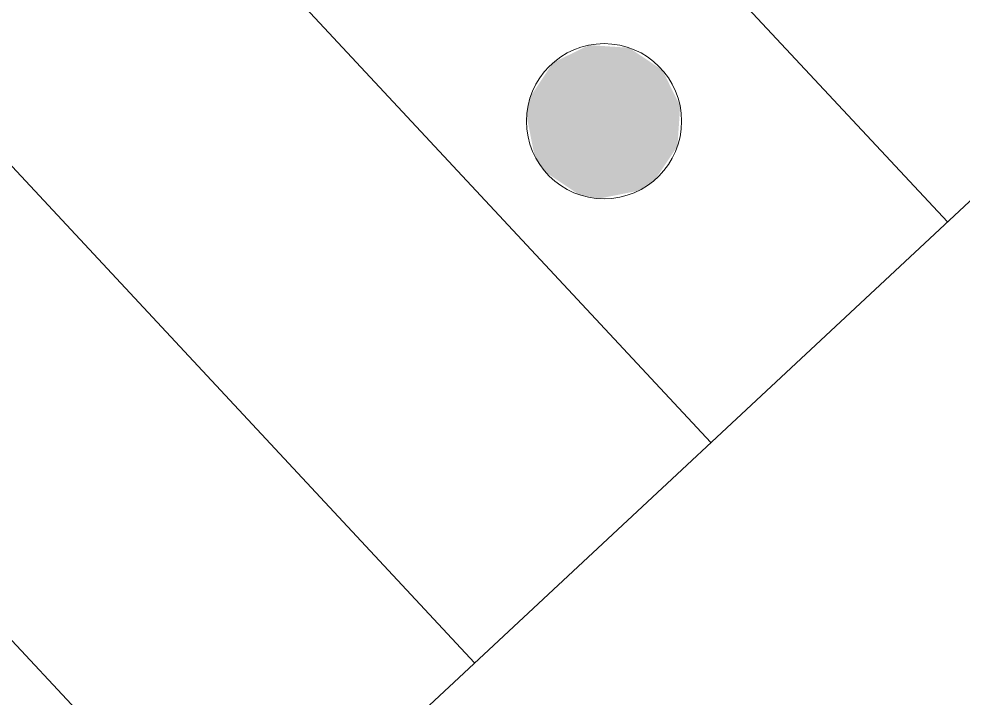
# Model space of a CAD drawing. Header units: millimetres. Extents: x -71377 to 516042, y -145869 to 441446.
# Drawn here: x 214815 to 216568, y 147044 to 148305 of the extents above; entities that cross this region are included whole.
import ezdxf

# ---------------------------------------------------------------- set-up
doc = ezdxf.new("R2010")
doc.units = ezdxf.units.MM
doc.header["$LTSCALE"] = 1000
for name, color, linetype, lineweight in [('04', 4, 'Continuous', 5), ('06', 6, 'Continuous', 5), ('253', 253, 'Continuous', 5), ('조경라인_dwg', 8, 'Continuous', 5)]:
    doc.layers.add(name, color=color, linetype=linetype, lineweight=lineweight)

# ---------------------------------------------------------------- blocks, each defined once
blk = doc.blocks.new('조경라인_dwg_테이블-V110-지반층 배치도')
at = {"layer": '04'}
blk.add_hatch(color=256, dxfattribs=at).paths.add_polyline_path([(-148.9, 882.2), (-220.9, 862.9), (-250.7, 840), (-288, 775.4), (-288, 700.9), (-250.7, 636.4), (-186.1, 599.1), (-111.6, 599.1), (-47, 636.4), (-9.8, 700.9), (-4.9, 738.2), (-24.2, 810.2), (-47, 840), (-111.6, 877.3)])
blk.add_circle((-148.9, 738.2), 144, dxfattribs=at)
blk = doc.blocks.new('조경라인_dwg-6847807-지반층 배치도')
at = {"layer": '06'}
blk.add_line((218074.1, 149359.1), (213367.9, 144970.5), dxfattribs=at)
at = {"layer": '253'}
for p, q in [((214561.7, 150048), (216539, 147927.6)), ((214012.3, 149757.4), (216100.2, 147518.4)), ((213547.3, 149376.3), (215661.3, 147109.2)), ((213108.5, 148967.1), (215222.5, 146700))]:
    blk.add_line(p, q, dxfattribs=at)
at = {"rotation": 176.1495063068896}
blk.add_blockref('조경라인_dwg_테이블-V110-지반층 배치도', (215802.7, 148861.2), dxfattribs=at)

msp = doc.modelspace()

# ---------------------------------------------------------------- block references
at = {"layer": '조경라인_dwg', "rotation": 8.537736462515947e-07}
msp.add_blockref('조경라인_dwg-6847807-지반층 배치도', (0, 0), dxfattribs=at)

doc.saveas('drawing.dxf')
